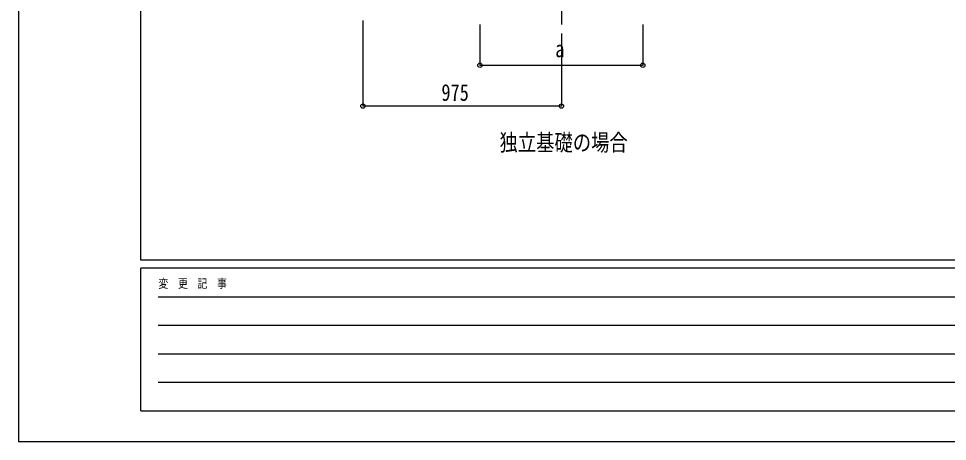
# Model space of a CAD drawing. Units: millimetres, scale not verified. Extents: x -8410 to 8410, y -5940 to 5940.
# Drawn here: x -8410 to -3847, y -5940 to -3865 of the extents above; entities that cross this region are included whole.
import ezdxf
from ezdxf.enums import TextEntityAlignment as Align

# ---------------------------------------------------------------- set-up
doc = ezdxf.new("R2010")
doc.units = ezdxf.units.MM
doc.header["$LTSCALE"] = 30
for name, color, linetype in [('0-2_USER1', 3, 'Continuous'), ('0-4_YKK_12', 2, 'Continuous'), ('0-7_YKK_D', 6, 'Continuous'), ('0-8_YKK_ZWAK', 7, 'Continuous')]:
    doc.layers.add(name, color=color, linetype=linetype)
doc.styles.add('ＭＳ ゴシック', font='')
doc.styles.get('ＭＳ ゴシック').set_extended_font_data('MS Gothic')

msp = doc.modelspace()

# ---------------------------------------------------------------- linework, layer by layer
at = {"layer": '0-4_YKK_12'}
msp.add_line((-5743.09, -1013.04), (-5743.09, -3894.28), dxfattribs=at)
at = {"layer": '0-7_YKK_D'}
for p, q in [((-6718.09, -3875.07), (-6718.09, -4295.28)), ((-6143.09, -3894.28), (-6143.09, -4095.28)), ((-5343.09, -3894.28), (-5343.09, -4095.28)), ((-5743.09, -3937.88), (-5743.09, -4295.28)), ((-6143.09, -4094.28), (-5343.09, -4094.28)), ((-5743.09, -4294.28), (-6718.09, -4294.28))]:
    msp.add_line(p, q, dxfattribs=at)
for centre in [(-6143.09, -4094.28), (-5343.09, -4094.28), (-6718.09, -4294.28), (-5743.09, -4294.28)]:
    msp.add_circle(centre, 10.62, dxfattribs=at)
at = {"layer": '0-8_YKK_ZWAK'}
for p, q in [((-7809.96, -5050), (-7809.96, 5550)), ((7790.04, -5050), (-7809.96, -5050)), ((-2609.96, -5090), (-7809.96, -5090)), ((-7809.96, -5790), (-7809.96, -5090)), ((-7724.96, -5230), (-2709.96, -5230)), ((-7724.96, -5370), (-2709.96, -5370)), ((-7724.96, -5510), (-2709.96, -5510)), ((-7724.96, -5650), (-2709.96, -5650)), ((-7809.96, -5790), (-2609.96, -5790))]:
    msp.add_line(p, q, dxfattribs=at)
msp.add_lwpolyline([(-8410, -5940), (8410, -5940), (8410, 5940), (-8410, 5940)], close=True, dxfattribs=at)

# ---------------------------------------------------------------- texts
at = {"layer": '0-2_USER1', "style": 'ＭＳ ゴシック', "width": 0.8}
msp.add_text('独立基礎の場合', height=82.48, dxfattribs=at).set_placement((-6047.21, -4538.89), align=Align.BOTTOM_LEFT)
at = {"layer": '0-7_YKK_D', "style": 'ＭＳ ゴシック', "width": 0.8}
for s, p in [('a', (-5773.09, -4079.28)), ('975', (-6332.59, -4293.48))]:
    msp.add_text(s, height=82.48, dxfattribs=at).set_placement(p, align=Align.BOTTOM_LEFT)
at = {"layer": '0-8_YKK_ZWAK', "style": 'ＭＳ ゴシック', "width": 0.8}
msp.add_text('変  更  記  事', height=43.99, dxfattribs=at).set_placement((-7722.62, -5200), align=Align.BOTTOM_LEFT)

doc.saveas('drawing.dxf')
